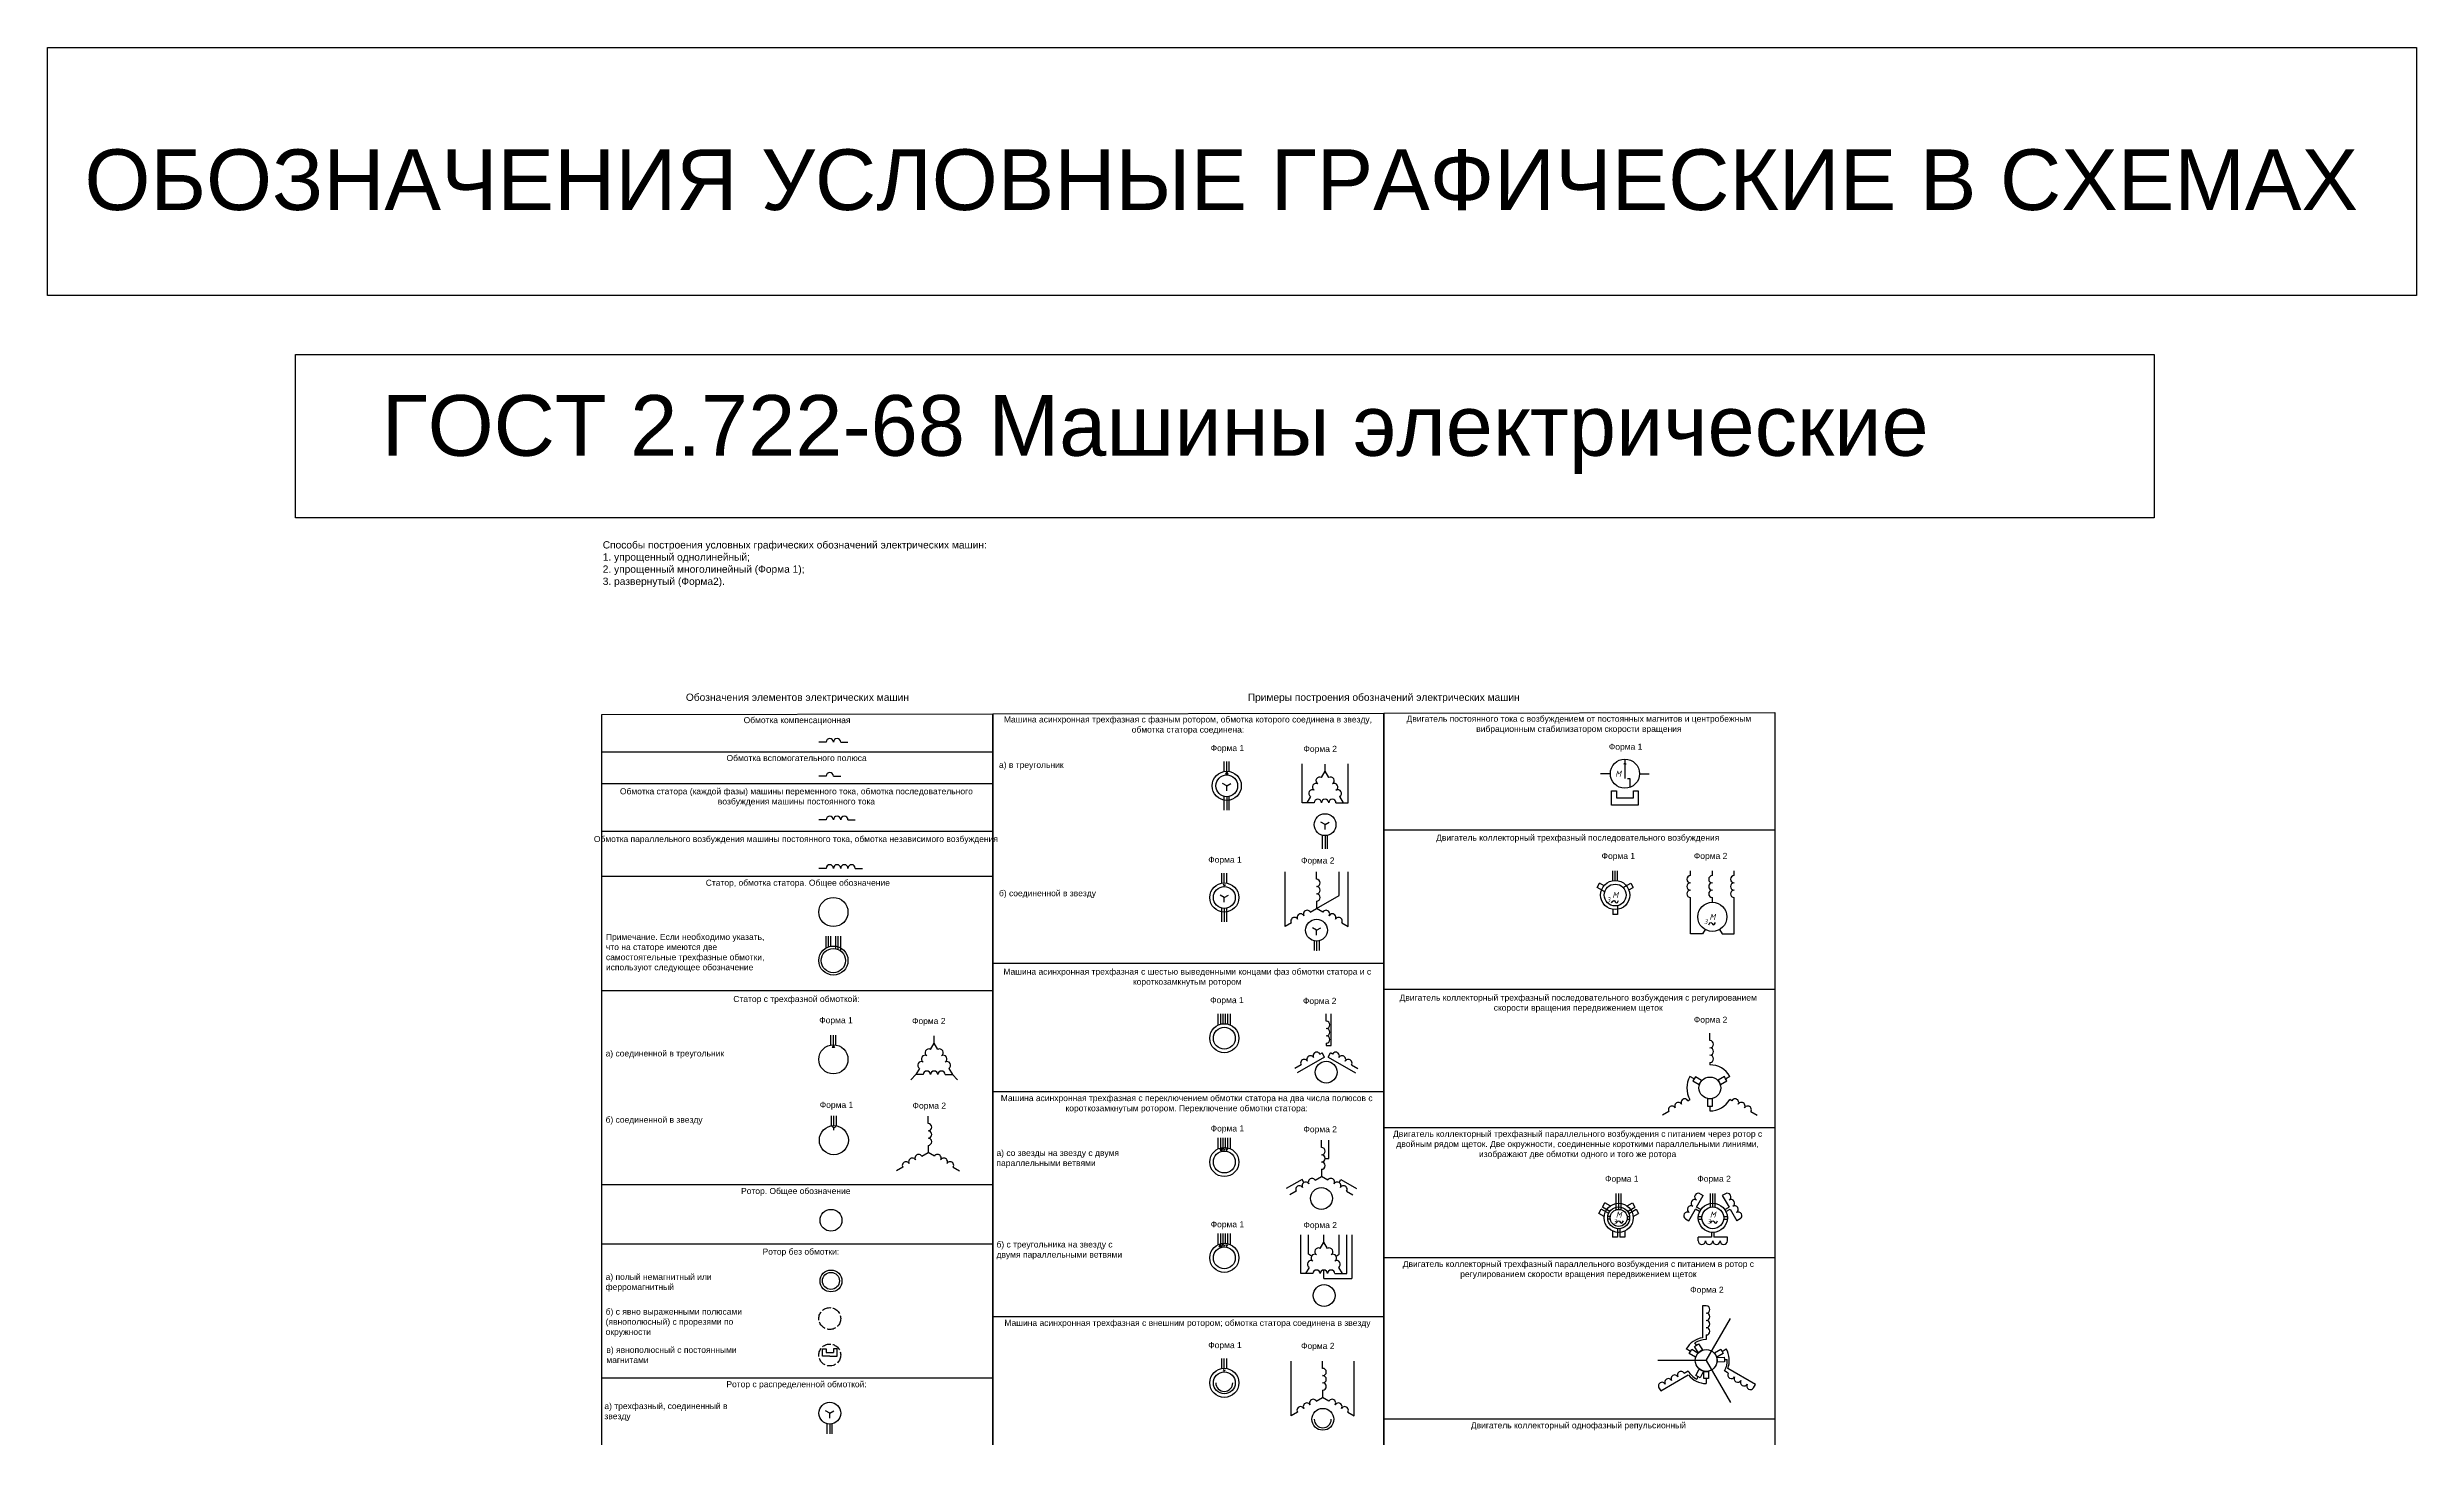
# Model space of a CAD drawing. Header units: millimetres. Extents: x 1912 to 3443, y 575 to 2353.
# Drawn here: x 1912 to 2888, y 1780 to 2353 of the extents above; entities that cross this region are included whole.
import ezdxf

# ---------------------------------------------------------------- set-up
doc = ezdxf.new("R2010")
doc.units = ezdxf.units.MM
doc.linetypes.add('ACAD_ISO02W100', pattern=[15, 12, -3])
doc.layers.add('Пунктир', color=7, linetype='ACAD_ISO02W100')
doc.styles.get("Standard").update_dxf_attribs({"font": 'arial.ttf'})

msp = doc.modelspace()

# ---------------------------------------------------------------- hatches: boundary and pattern name
at = {"true_color": 0x000000}
h = msp.add_hatch(color=18, dxfattribs=at)
h.dxf.hatch_style = 1
h.paths.add_polyline_path([(2562, 2058.25), (2562, 2057.75, 0.414214), (2562.25, 2058, 0.414214)])
h.paths.add_polyline_path([(2562, 2058.25, 0.414214), (2561.75, 2058, 0.414214), (2562, 2057.75)])
h = msp.add_hatch()
h.set_pattern_fill('ANGLE', color=256)
h.set_pattern_definition([(0, (-683.602, -0.808), (0, 6.985), [5.08, -1.905]), (90, (-683.602, -0.808), (-6.985, 4e-16), [5.08, -1.905])])
h.paths.add_polyline_path([(2411.65, 2011.74, -0.010761), (2411.78, 2011.51), (2412.04, 2011.51, 0.584546)])
h.paths.add_polyline_path([(2411.78, 2011.51, 0.010761), (2411.65, 2011.74, 0.262191), (2411.52, 2011.51, 0.267949), (2411.65, 2011.29)])
h.paths.add_polyline_path([(2411.78, 2011.51), (2411.65, 2011.29, 0.262191), (2411.91, 2011.29, 0.010761)])
h.paths.add_polyline_path([(2412.04, 2011.51), (2411.78, 2011.51, -0.010761), (2411.91, 2011.29, 0.273724)])
h = msp.add_hatch()
h.set_pattern_fill('ANGLE', color=256)
h.set_pattern_definition([(0, (-564.516, 65.4206), (0, 6.985), [5.08, -1.905]), (90, (-564.516, 65.4206), (-6.985, 4e-16), [5.08, -1.905])])
h.paths.add_polyline_path([(2412.64, 1989.21, 1), (2412.12, 1989.21, 1)])
h = msp.add_hatch(dxfattribs=at)
h.set_pattern_fill('ANGLE', color=18)
h.set_pattern_definition([(0, (20.78, -96.577), (0, 6.985), [5.08, -1.905]), (90, (20.78, -96.577), (-6.985, 4e-16), [5.08, -1.905])])
h.paths.add_polyline_path([(2037.22, 1963.74), (2035.1, 1961.62), (2035.8, 1960.91)])
h.paths.add_polyline_path([(2036.42, 1962.94), (2037.22, 1963.74), (2034.39, 1962.33), (2035.09, 1961.62)])
h = msp.add_hatch(dxfattribs=at)
h.set_pattern_fill('ANGLE', color=18)
h.set_pattern_definition([(0, (155, -257), (0, 6.985), [5.08, -1.905]), (90, (155, -257), (-6.985, 4e-16), [5.08, -1.905])])
h.paths.add_polyline_path([(2171.44, 1803.31), (2169.32, 1801.19), (2170.02, 1800.48)])
h.paths.add_polyline_path([(2170.64, 1802.52), (2171.44, 1803.31), (2168.61, 1801.9), (2169.31, 1801.2)])
h = msp.add_hatch(dxfattribs=at)
h.set_pattern_fill('ANGLE', color=18)
h.set_pattern_definition([(0, (154.978, -270.92), (0, 6.985), [5.08, -1.905]), (90, (154.978, -270.92), (-6.985, 4e-16), [5.08, -1.905])])
h.paths.add_polyline_path([(2171.42, 1789.39), (2169.3, 1787.27), (2170, 1786.56)])
h.paths.add_polyline_path([(2170.62, 1788.6), (2171.42, 1789.39), (2168.59, 1787.98), (2169.29, 1787.28)])

# ---------------------------------------------------------------- linework, layer by layer
for p, q in [((2140.69, 2063), (2301.69, 2063)), ((2233, 2067), (2230, 2067)), ((2239, 2067), (2242, 2067)), ((2397, 2054.92), (2397, 2059)), ((2398, 2055), (2398, 2059)), ((2399, 2054.92), (2399, 2059)), ((2562, 2060), (2562, 2052)), ((2140.69, 2050), (2301.69, 2050)), ((2233, 2053), (2230, 2053)), ((2236, 2053), (2239, 2053)), ((2398, 2049), (2396.27, 2050)), ((2398, 2054.71), (2397.5, 2053.84)), ((2398.5, 2053.84), (2397.5, 2053.84)), ((2398, 2054.71), (2398.5, 2053.84)), ((2398, 2049), (2399.73, 2050)), ((2429, 2042), (2429, 2058)), ((2437, 2052.39), (2438.5, 2054.99)), ((2438.5, 2054.99), (2438.5, 2057.99)), ((2440, 2052.39), (2438.5, 2054.99)), ((2448, 2042), (2448, 2058)), ((2556, 2054), (2552, 2054)), ((2563, 2052), (2564, 2052)), ((2564, 2052), (2564, 2048.34)), ((2568, 2054), (2572, 2054)), ((2397, 2039), (2397, 2044.62)), ((2398, 2047), (2398, 2049)), ((2398, 2044.5), (2398, 2039)), ((2399, 2039), (2399, 2044.62)), ((2431, 2042), (2429, 2042)), ((2432.5, 2044.6), (2431, 2042)), ((2434, 2042), (2431, 2042)), ((2443, 2042), (2446, 2042)), ((2444.5, 2044.6), (2446, 2042)), ((2446, 2042), (2448, 2042)), ((2556.5, 2041), (2556.5, 2047)), ((2556.5, 2047), (2558.5, 2047)), ((2567.5, 2041), (2556.5, 2041)), ((2558.5, 2047), (2558.5, 2044)), ((2558.5, 2044), (2565.5, 2044)), ((2565.5, 2044), (2565.5, 2047)), ((2565.5, 2047), (2567.5, 2047)), ((2567.5, 2047), (2567.5, 2041)), ((2140.69, 2030.3), (2301.69, 2030.3)), ((2233, 2035), (2230, 2035)), ((2242, 2035), (2245, 2035)), ((2438.5, 2033), (2436.77, 2034)), ((2438.5, 2033), (2440.23, 2034)), ((2438.5, 2031), (2438.5, 2033)), ((2462.69, 2030.85), (2623.69, 2030.85)), ((2437.5, 2023), (2437.5, 2028.62)), ((2438.5, 2028.5), (2438.5, 2023)), ((2439.5, 2023), (2439.5, 2028.62)), ((2140.69, 2011.72), (2301.69, 2011.72)), ((2233, 2015), (2230, 2015)), ((2245, 2015), (2248, 2015)), ((2396, 2008.92), (2396, 2013)), ((2397, 2009), (2397, 2013)), ((2398, 2008.92), (2398, 2013)), ((2422.01, 1991), (2422.01, 2013.51)), ((2435, 2010.5), (2435, 2013.5)), ((2444.29, 2003.87), (2444.29, 2013.51)), ((2447.99, 1991), (2447.99, 2013.51)), ((2557, 2009.92), (2557, 2014)), ((2558, 2010), (2558, 2014)), ((2559, 2009.92), (2559, 2014)), ((2589, 2012), (2589, 2014)), ((2598, 2012), (2598, 2014)), ((2607, 2012), (2607, 2014)), ((2397, 2003), (2395.27, 2004)), ((2397, 2008.14), (2396.57, 2008.39)), ((2397, 2008.14), (2397.43, 2008.39)), ((2397, 2007.64), (2397, 2008.14)), ((2397, 2008.14), (2397.5, 2008.14)), ((2397, 2003), (2398.73, 2004)), ((2397, 2001), (2397, 2003)), ((2435, 1998.5), (2444.29, 2003.87)), ((2435, 2001.5), (2435, 1998.5)), ((2550.57, 2007.13), (2551.57, 2008.87)), ((2553.7, 2005.33), (2550.57, 2007.13)), ((2553.38, 2007.82), (2551.57, 2008.87)), ((2561.3, 2007.06), (2564.43, 2008.87)), ((2563.62, 2006.09), (2565.43, 2007.13)), ((2564.43, 2008.87), (2565.43, 2007.13)), ((2589, 1988.07), (2589, 2003)), ((2598, 2001), (2598, 2003)), ((2607, 1988.07), (2607, 2003)), ((2396, 1993), (2396, 1998.62)), ((2397, 1998.5), (2397, 1993)), ((2398, 1993), (2398, 1998.62)), ((2424.61, 1992.5), (2422.01, 1991)), ((2432.4, 1997), (2435, 1998.5)), ((2437.6, 1997), (2435, 1998.5)), ((2445.39, 1992.5), (2447.99, 1991)), ((2557, 1998.08), (2557, 1996)), ((2559, 1996), (2557, 1996)), ((2559, 1999.61), (2559, 1996)), ((2233, 1982.2), (2233, 1987)), ((2234, 1982.66), (2234, 1987)), ((2235, 1982.92), (2235, 1987)), ((2237, 1981.9), (2237, 1987)), ((2238, 1981.58), (2238, 1987)), ((2239, 1981), (2239, 1987)), ((2435, 1989.5), (2433.27, 1990.5)), ((2434, 1985.09), (2434, 1981.09)), ((2435, 1989.5), (2436.73, 1990.5)), ((2435, 1987.5), (2435, 1989.5)), ((2435, 1984.99), (2435, 1980.99)), ((2436, 1985.12), (2436, 1981.12)), ((2594, 1988.07), (2589, 1988.07)), ((2595, 1989.8), (2594, 1988.07)), ((2601, 1989.8), (2602, 1988.07)), ((2602, 1988.07), (2607, 1988.07)), ((2301.69, 1976), (2462.69, 1976)), ((2140.69, 1964.72), (2301.69, 1964.72)), ((2462.69, 1965.28), (2623.69, 1965.28)), ((2394.5, 1950.45), (2394.5, 1955)), ((2395.5, 1950.81), (2395.5, 1955)), ((2396.5, 1951), (2396.5, 1955)), ((2397.5, 1950.98), (2397.5, 1955)), ((2398.5, 1950.81), (2398.5, 1955)), ((2399.5, 1950.45), (2399.5, 1955)), ((2439, 1952), (2439, 1955)), ((2441, 1942), (2441, 1955)), ((2235, 1942.22), (2235, 1946.3)), ((2236, 1942), (2235.5, 1941.13)), ((2236, 1942.3), (2236, 1946.3)), ((2236, 1942), (2236.5, 1941.13)), ((2237, 1942.22), (2237, 1946.3)), ((2276, 1940.39), (2277.5, 1942.99)), ((2277.5, 1942.99), (2277.5, 1945.99)), ((2279, 1940.39), (2277.5, 1942.99)), ((2439, 1943), (2439, 1942)), ((2439, 1942), (2441, 1942)), ((2597, 1944.03), (2597, 1947.03)), ((2236.5, 1941.13), (2235.5, 1941.13)), ((2271.5, 1932.6), (2270, 1930)), ((2283.5, 1932.6), (2285, 1930)), ((2428.61, 1934), (2426.01, 1932.5)), ((2438.27, 1937.27), (2427.01, 1930.77)), ((2436.4, 1938.5), (2437.27, 1939)), ((2438.27, 1937.27), (2437.27, 1939)), ((2439.73, 1937.27), (2440.73, 1939)), ((2439.73, 1937.27), (2450.99, 1930.77)), ((2441.6, 1938.5), (2440.73, 1939)), ((2449.39, 1934), (2451.99, 1932.5)), ((2597, 1935.03), (2597, 1934.03)), ((2270, 1930), (2267.88, 1927.88)), ((2273, 1930), (2270, 1930)), ((2282, 1930), (2285, 1930)), ((2285, 1930), (2287.12, 1927.88)), ((2301.69, 1923), (2462.69, 1923)), ((2590.5, 1928.28), (2588.77, 1929.28)), ((2590.5, 1928.28), (2590, 1927.42)), ((2590, 1927.42), (2592.6, 1925.92)), ((2591, 1929.15), (2590.5, 1928.28)), ((2593.6, 1927.65), (2591, 1929.15)), ((2592.6, 1925.92), (2593.1, 1926.78)), ((2593.1, 1926.78), (2593.6, 1927.65)), ((2602.98, 1929.17), (2600.38, 1927.67)), ((2600.38, 1927.67), (2600.88, 1926.81)), ((2600.88, 1926.81), (2601.38, 1925.94)), ((2601.38, 1925.94), (2603.98, 1927.44)), ((2603.48, 1928.31), (2602.98, 1929.17)), ((2603.48, 1928.31), (2605.21, 1929.31)), ((2603.98, 1927.44), (2603.48, 1928.31)), ((2235.21, 1908.92), (2235.21, 1913)), ((2236.21, 1909), (2236.21, 1913)), ((2237.21, 1908.92), (2237.21, 1913)), ((2274.98, 1909.87), (2274.98, 1912.87)), ((2580.11, 1914.78), (2577.51, 1913.28)), ((2587.91, 1919.28), (2588.77, 1919.78)), ((2597, 1920.03), (2596, 1920.03)), ((2596, 1920.03), (2596, 1917.03)), ((2596, 1917.03), (2597, 1917.03)), ((2598, 1920.03), (2597, 1920.03)), ((2597, 1917.03), (2598, 1917.03)), ((2597, 1917.03), (2597, 1915.03)), ((2598, 1917.03), (2598, 1920.03)), ((2606.09, 1919.28), (2605.23, 1919.78)), ((2613.89, 1914.78), (2616.49, 1913.28)), ((2236.21, 1908.14), (2235.35, 1908.64)), ((2236.21, 1908.14), (2237.08, 1908.64)), ((2236.21, 1907.14), (2236.21, 1908.14)), ((2394.5, 1899.45), (2394.5, 1904)), ((2395.5, 1899.81), (2395.5, 1904)), ((2396.5, 1900), (2396.5, 1904)), ((2397.5, 1899.98), (2397.5, 1904)), ((2398.5, 1899.81), (2398.5, 1904)), ((2399.5, 1899.45), (2399.5, 1904)), ((2437, 1900), (2437, 1903)), ((2440, 1895.5), (2440, 1903)), ((2462.69, 1908.28), (2623.69, 1908.28)), ((2272.38, 1896.37), (2274.98, 1897.87)), ((2274.98, 1900.87), (2274.98, 1897.87)), ((2277.58, 1896.37), (2274.98, 1897.87)), ((2395.5, 1899.12), (2395.07, 1899.37)), ((2395.5, 1899.12), (2395.93, 1899.37)), ((2395.5, 1898.62), (2395.5, 1899.12)), ((2396, 1898.44), (2396.38, 1899.89)), ((2397, 1899.12), (2396.57, 1899.37)), ((2397, 1899.12), (2397.43, 1899.37)), ((2397, 1898.62), (2397, 1899.12)), ((2398, 1899.12), (2397.57, 1899.37)), ((2398, 1899.12), (2398.43, 1899.37)), ((2398, 1898.62), (2398, 1899.12)), ((2438.5, 1895.5), (2440, 1895.5)), ((2140.69, 1884.72), (2301.69, 1884.72)), ((2264.59, 1891.87), (2261.99, 1890.37)), ((2285.37, 1891.87), (2287.97, 1890.37)), ((2429, 1886.85), (2422.51, 1883.1)), ((2429.75, 1885.55), (2429, 1886.85)), ((2434.4, 1886.5), (2437, 1888)), ((2437, 1891), (2437, 1888)), ((2439.6, 1886.5), (2437, 1888)), ((2444.25, 1885.55), (2445, 1886.85)), ((2445, 1886.85), (2451.49, 1883.1)), ((2426.61, 1882), (2424.01, 1880.5)), ((2447.39, 1882), (2449.99, 1880.5)), ((2551.25, 1872.83), (2552.25, 1874.57)), ((2555.31, 1872.8), (2552.25, 1874.57)), ((2552.75, 1875.43), (2553.75, 1877.17)), ((2555.81, 1873.67), (2552.75, 1875.43)), ((2555.95, 1875.89), (2553.75, 1877.17)), ((2558.43, 1874.35), (2558.43, 1881)), ((2559.43, 1874.5), (2559.43, 1881)), ((2560.43, 1874.35), (2560.43, 1881)), ((2562.9, 1875.89), (2565.11, 1877.17)), ((2563.05, 1873.67), (2566.11, 1875.43)), ((2563.55, 1872.8), (2566.61, 1874.57)), ((2565.11, 1877.17), (2566.11, 1875.43)), ((2566.61, 1874.57), (2567.61, 1872.83)), ((2588.25, 1869.81), (2591, 1874.57)), ((2592.75, 1873.56), (2591, 1874.57)), ((2591.5, 1875.44), (2594.25, 1880.2)), ((2593.25, 1874.43), (2591.5, 1875.44)), ((2592.95, 1880.95), (2594.25, 1880.2)), ((2597.18, 1875.39), (2597.18, 1881)), ((2598.18, 1875.5), (2598.18, 1881)), ((2599.18, 1875.39), (2599.18, 1881)), ((2603.41, 1880.95), (2602.11, 1880.2)), ((2602.11, 1880.2), (2604.86, 1875.44)), ((2603.11, 1874.43), (2604.86, 1875.44)), ((2603.61, 1873.56), (2605.36, 1874.57)), ((2605.36, 1874.57), (2608.11, 1869.81)), ((2394.5, 1859.95), (2394.5, 1864.5)), ((2395.5, 1860.31), (2395.5, 1864.5)), ((2396.5, 1860.5), (2396.5, 1864.5)), ((2397.5, 1860.48), (2397.5, 1864.5)), ((2398.5, 1860.31), (2398.5, 1864.5)), ((2399.5, 1859.95), (2399.5, 1864.5)), ((2428.5, 1848.01), (2428.5, 1864.01)), ((2431.66, 1856.01), (2431.66, 1864.01)), ((2438, 1861), (2438, 1864)), ((2444.35, 1856), (2444.35, 1864)), ((2447.5, 1848.01), (2447.5, 1864.01)), ((2449.5, 1864.01), (2449.5, 1846)), ((2553.45, 1871.56), (2551.25, 1872.83)), ((2555.96, 1871.5), (2554.96, 1871.5)), ((2555.96, 1870.5), (2554.96, 1870.5)), ((2556.93, 1865.54), (2556.93, 1863)), ((2558.93, 1866.52), (2558.93, 1863)), ((2559.93, 1866.52), (2559.93, 1863)), ((2561.93, 1865.54), (2561.93, 1863)), ((2562.89, 1871.5), (2563.9, 1871.5)), ((2562.89, 1870.5), (2563.9, 1870.5)), ((2565.4, 1871.56), (2567.61, 1872.83)), ((2586.95, 1870.56), (2588.25, 1869.81)), ((2592.2, 1871.5), (2593.71, 1871.5)), ((2592.2, 1870.5), (2593.71, 1870.5)), ((2597.68, 1865.02), (2597.68, 1863)), ((2598.68, 1865.02), (2598.68, 1863)), ((2602.65, 1871.5), (2604.16, 1871.5)), ((2602.65, 1870.5), (2604.16, 1870.5)), ((2609.41, 1870.56), (2608.11, 1869.81)), ((2140.69, 1860.3), (2301.69, 1860.3)), ((2395.3, 1859.99), (2394.8, 1859.12)), ((2395.8, 1859.12), (2394.8, 1859.12)), ((2395.3, 1859.99), (2395.8, 1859.12)), ((2396, 1858.94), (2396.38, 1860.39)), ((2397, 1859.62), (2396.57, 1859.87)), ((2397, 1859.62), (2397.43, 1859.87)), ((2397, 1859.12), (2397, 1859.62)), ((2398, 1859.62), (2397.57, 1859.87)), ((2398, 1859.62), (2398.43, 1859.87)), ((2398, 1859.12), (2398, 1859.62)), ((2432.95, 1855.25), (2431.66, 1856.01)), ((2436.5, 1858.4), (2438, 1861)), ((2439.5, 1858.4), (2438, 1861)), ((2443.05, 1855.25), (2444.35, 1856)), ((2462.69, 1854.67), (2623.69, 1854.67)), ((2558.93, 1863), (2556.93, 1863)), ((2561.93, 1863), (2559.93, 1863)), ((2597.68, 1863), (2592.18, 1863)), ((2592.18, 1861.5), (2592.18, 1863)), ((2604.18, 1863), (2598.68, 1863)), ((2604.18, 1861.5), (2604.18, 1863)), ((2430.5, 1848.01), (2428.5, 1848.01)), ((2432, 1850.61), (2430.5, 1848.01)), ((2433.5, 1848.01), (2430.5, 1848.01)), ((2438, 1846.01), (2438, 1849.51)), ((2438, 1846), (2449.5, 1846)), ((2442.5, 1848.01), (2445.5, 1848.01)), ((2444, 1850.61), (2445.5, 1848.01)), ((2445.5, 1848.01), (2447.5, 1848.01)), ((2595.49, 1834.75), (2593.99, 1834.75)), ((2593.99, 1834.75), (2593.99, 1821.63)), ((2301.69, 1830.39), (2462.69, 1830.39)), ((2595.49, 1812.25), (2605.49, 1829.57)), ((2231.5, 1814), (2231.5, 1817)), ((2231.5, 1817), (2233, 1817)), ((2233, 1817), (2233, 1815.5)), ((2233, 1815.5), (2236, 1815.5)), ((2237.5, 1817), (2236, 1817)), ((2236, 1817), (2236, 1815.5)), ((2237.5, 1814), (2237.5, 1817)), ((2588.99, 1816), (2587.26, 1817)), ((2588.49, 1815.13), (2588.99, 1816)), ((2591.09, 1813.63), (2588.49, 1815.13)), ((2588.99, 1816), (2589.49, 1816.86)), ((2589.49, 1816.86), (2592.09, 1815.36)), ((2590.59, 1818.01), (2591.43, 1818.55)), ((2592.22, 1815.49), (2590.59, 1818.01)), ((2591.43, 1818.55), (2590.82, 1819.5)), ((2591.43, 1818.55), (2592.27, 1819.1)), ((2592.09, 1815.36), (2591.59, 1814.5)), ((2593.06, 1816.04), (2592.22, 1815.49)), ((2592.27, 1819.1), (2593.9, 1816.58)), ((2593.9, 1816.58), (2593.06, 1816.04)), ((2595.49, 1822.75), (2595.49, 1820.87)), ((2598.88, 1815.36), (2601.48, 1816.86)), ((2599.38, 1814.5), (2598.88, 1815.36)), ((2602.48, 1815.13), (2599.88, 1813.63)), ((2601.48, 1816.86), (2601.98, 1816)), ((2601.98, 1816), (2603.71, 1817)), ((2601.98, 1816), (2602.48, 1815.13)), ((2234.5, 1814), (2231.5, 1814)), ((2234.5, 1814), (2237.5, 1814)), ((2396, 1808.92), (2396, 1813)), ((2397, 1808.14), (2396.57, 1808.39)), ((2397, 1809), (2397, 1813)), ((2397, 1808.14), (2397.43, 1808.39)), ((2397, 1807.64), (2397, 1808.14)), ((2398, 1808.92), (2398, 1813)), ((2424.51, 1789.49), (2424.51, 1812)), ((2437.5, 1808.99), (2437.5, 1811.99)), ((2450.49, 1789.49), (2450.49, 1812)), ((2595.49, 1812.25), (2575.49, 1812.25)), ((2576.75, 1799.7), (2588.11, 1806.26)), ((2586.39, 1807), (2588, 1807.92)), ((2591.59, 1814.5), (2591.09, 1813.63)), ((2591.19, 1806.02), (2592.55, 1808.69)), ((2592.08, 1805.57), (2591.19, 1806.02)), ((2592.08, 1805.57), (2591.56, 1804.55)), ((2592.97, 1805.11), (2592.08, 1805.57)), ((2592.55, 1808.69), (2593.44, 1808.24)), ((2594.33, 1807.78), (2592.97, 1805.11)), ((2593.44, 1808.24), (2594.33, 1807.78)), ((2594.46, 1807.75), (2595.46, 1807.75)), ((2594.46, 1804.75), (2594.46, 1807.75)), ((2595.46, 1807.75), (2596.46, 1807.75)), ((2595.49, 1812.25), (2605.49, 1794.93)), ((2596.46, 1807.75), (2596.46, 1804.75)), ((2599.88, 1813.63), (2599.38, 1814.5)), ((2599.93, 1813.48), (2602.92, 1813.63)), ((2599.98, 1812.48), (2599.93, 1813.48)), ((2600.03, 1811.48), (2599.98, 1812.48)), ((2603.03, 1811.64), (2600.03, 1811.48)), ((2602.92, 1813.63), (2602.98, 1812.63)), ((2604.58, 1807), (2602.97, 1807.92)), ((2602.98, 1812.63), (2604.12, 1812.69)), ((2602.98, 1812.63), (2603.03, 1811.64)), ((2615.72, 1802.3), (2604.36, 1808.86)), ((2140.69, 1805.11), (2301.69, 1805.11)), ((2434.9, 1795.49), (2437.5, 1796.99)), ((2437.5, 1799.99), (2437.5, 1796.99)), ((2440.1, 1795.49), (2437.5, 1796.99)), ((2576, 1801), (2576.75, 1799.7)), ((2595.46, 1804.75), (2594.46, 1804.75)), ((2596.46, 1804.75), (2595.46, 1804.75)), ((2595.46, 1804.75), (2595.46, 1802.75)), ((2614.97, 1801), (2615.72, 1802.3)), ((2234.5, 1790.5), (2232.77, 1791.5)), ((2233.5, 1782), (2233.5, 1786.11)), ((2234.5, 1790.5), (2236.23, 1791.5)), ((2234.5, 1788.5), (2234.5, 1790.5)), ((2234.5, 1786), (2234.5, 1782)), ((2235.5, 1782), (2235.5, 1786.11)), ((2427.11, 1790.99), (2424.51, 1789.49)), ((2447.89, 1790.99), (2450.49, 1789.49)), ((2462.69, 1788.16), (2623.69, 1788.16))]:
    msp.add_line(p, q)
for points in [[(1912.28, 2353.27), (2888.06, 2353.27), (2888.06, 2250.97), (1912.28, 2250.97)], [(2014.46, 2226.71), (2780.01, 2226.71), (2780.01, 2159.46), (2014.46, 2159.46)], [(2140.69, 2078.44), (2301.69, 2078.72), (2301.69, 1347.94), (2140.69, 1347.94)], [(2301.69, 2078.72), (2462.69, 2079), (2462.69, 575), (2301.69, 575)], [(2462.69, 2079), (2623.69, 2079.28), (2623.69, 574.93), (2462.69, 575)]]:
    msp.add_lwpolyline(points, close=True)
for centre, radius in [((2562, 2054), 6), ((2562, 2054), 6), ((2398, 2049), 6), ((2398, 2049), 4.5), ((2562, 2058), 0.25), ((2438.5, 2033), 4.5), ((2236, 1997), 6), ((2397, 2002.97), 6), ((2397, 2003), 4.5), ((2558, 2004), 6), ((2558, 2004), 4.5), ((2598, 1995), 6), ((2435, 1989.5), 4.5), ((2236, 1977), 6), ((2236, 1977), 5), ((2236, 1936.3), 6), ((2397, 1945), 6), ((2397, 1945), 4.5), ((2438.97, 1931), 4.5), ((2597, 1924.53), 4.5), ((2236.21, 1903), 6), ((2397, 1894), 6), ((2397, 1894), 4.5), ((2437, 1879), 4.5), ((2235, 1870), 4.5), ((2559.43, 1871), 6), ((2559.43, 1871), 4.5), ((2559.43, 1871), 3.5), ((2598.18, 1871), 6), ((2598.18, 1871), 4.5), ((2397, 1854.5), 6), ((2397, 1854.5), 4.5), ((2235, 1845), 4.5), ((2235, 1845), 3.5), ((2438.1, 1839), 4.5), ((2595.49, 1812.25), 4.5), ((2595.49, 1812.25), 4.5), ((2397, 1803), 6), ((2397, 1803), 4.5), ((2234.5, 1790.5), 4.5), ((2437.57, 1788), 4.5)]:
    msp.add_circle(centre, radius)
for centre, radius, start, end in [((2234.5, 2067), 1.5, 0, 180), ((2237.5, 2067), 1.5, 0, 180), ((2234.5, 2053), 1.5, 0, 180), ((2434.75, 2048.5), 1.5, 60, 240), ((2436.25, 2051.09), 1.5, 60, 240), ((2440.75, 2051.09), 1.5, 299.9999, 119.9999), ((2442.25, 2048.5), 1.5, 299.9999, 119.9999), ((2433.25, 2045.9), 1.5, 60, 240), ((2435.5, 2042), 1.5, 0, 180), ((2438.5, 2042), 1.5, 0, 180), ((2441.5, 2042), 1.5, 0, 180), ((2443.75, 2045.9), 1.5, 299.9999, 119.9999), ((2234.5, 2035), 1.5, 0, 180), ((2237.5, 2035), 1.5, 0, 180), ((2240.5, 2035), 1.5, 0, 180), ((2234.5, 2015), 1.5, 0, 180), ((2237.5, 2015), 1.5, 0, 180), ((2240.5, 2015), 1.5, 0, 180), ((2243.5, 2015), 1.5, 0, 180), ((2435, 2009), 1.5, 270, 90), ((2589, 2010.5), 1.5, 90, 270), ((2598, 2010.5), 1.5, 90, 270), ((2607, 2010.5), 1.5, 90, 270), ((2435, 2006), 1.5, 270, 90), ((2435, 2003), 1.5, 270, 90), ((2589, 2007.5), 1.5, 90, 270), ((2589, 2004.5), 1.5, 90, 270), ((2598, 2007.5), 1.5, 90, 270), ((2598, 2004.5), 1.5, 90, 270), ((2607, 2007.5), 1.5, 90, 270), ((2607, 2004.5), 1.5, 90, 270), ((2425.91, 1993.25), 1.5, 30, 210), ((2428.5, 1994.75), 1.5, 30, 210), ((2431.1, 1996.25), 1.5, 30, 210), ((2438.9, 1996.25), 1.5, 330, 150), ((2441.5, 1994.75), 1.5, 330, 150), ((2444.09, 1993.25), 1.5, 330, 150), ((2439, 1950.5), 1.5, 270, 90), ((2439, 1947.5), 1.5, 270, 90), ((2439, 1944.5), 1.5, 270, 90), ((2597, 1942.53), 1.5, 270, 90), ((2272.25, 1933.9), 1.5, 60, 240), ((2273.75, 1936.5), 1.5, 60, 240), ((2275.25, 1939.09), 1.5, 60, 240), ((2279.75, 1939.09), 1.5, 299.9999, 119.9999), ((2281.25, 1936.5), 1.5, 299.9999, 119.9999), ((2282.75, 1933.9), 1.5, 299.9999, 119.9999), ((2429.91, 1934.75), 1.5, 30, 210), ((2432.5, 1936.25), 1.5, 30, 210), ((2435.1, 1937.75), 1.5, 30, 210), ((2442.9, 1937.75), 1.5, 330, 150), ((2445.5, 1936.25), 1.5, 330, 150), ((2448.09, 1934.75), 1.5, 330, 150), ((2597, 1939.53), 1.5, 270, 90), ((2597, 1936.53), 1.5, 270, 90), ((2597, 1924.53), 9.5, 30.1668, 90), ((2274.5, 1930), 1.5, 0, 180), ((2277.5, 1930), 1.5, 0, 180), ((2280.5, 1930), 1.5, 0, 180), ((2597, 1924.53), 9.5, 150, 210), ((2581.41, 1915.53), 1.5, 30, 210), ((2584.01, 1917.03), 1.5, 30, 210), ((2586.61, 1918.53), 1.5, 30, 210), ((2597, 1924.53), 9.5, 270, 330), ((2607.39, 1918.53), 1.5, 330, 150), ((2609.99, 1917.03), 1.5, 330, 150), ((2612.59, 1915.53), 1.5, 330, 150), ((2274.98, 1908.37), 1.5, 270, 90), ((2274.98, 1905.37), 1.5, 270, 90), ((2274.98, 1902.37), 1.5, 270, 90), ((2265.89, 1892.62), 1.5, 30, 210), ((2268.49, 1894.12), 1.5, 30, 210), ((2271.08, 1895.62), 1.5, 30, 210), ((2278.88, 1895.62), 1.5, 330, 150), ((2281.48, 1894.12), 1.5, 330, 150), ((2284.07, 1892.62), 1.5, 330, 150), ((2437, 1898.5), 1.5, 270, 90), ((2437, 1895.5), 1.5, 270, 90), ((2437, 1892.5), 1.5, 270, 90), ((2427.91, 1882.75), 1.5, 30, 210), ((2430.5, 1884.25), 1.5, 30, 210), ((2433.1, 1885.75), 1.5, 30, 210), ((2440.9, 1885.75), 1.5, 330, 150), ((2443.5, 1884.25), 1.5, 330, 150), ((2446.09, 1882.75), 1.5, 330, 150), ((2589.2, 1874.46), 1.5, 60, 240), ((2590.7, 1877.05), 1.5, 60, 240), ((2592.2, 1879.65), 1.5, 60, 240), ((2604.16, 1879.65), 1.5, 300, 120), ((2605.66, 1877.05), 1.5, 300, 120), ((2607.16, 1874.46), 1.5, 300, 120), ((2587.7, 1871.86), 1.5, 60, 240), ((2608.66, 1871.86), 1.5, 300, 120), ((2434.25, 1854.5), 1.5, 60, 240), ((2435.75, 1857.1), 1.5, 60, 240), ((2440.25, 1857.1), 1.5, 299.9999, 119.9999), ((2441.75, 1854.5), 1.5, 299.9999, 119.9999), ((2593.68, 1861.5), 1.5, 180, 0), ((2596.68, 1861.5), 1.5, 180, 0), ((2599.68, 1861.5), 1.5, 180, 0), ((2602.68, 1861.5), 1.5, 180, 0), ((2432.75, 1851.91), 1.5, 60, 240), ((2435, 1848.01), 1.5, 0, 180), ((2438, 1848.01), 1.5, 0, 180), ((2441, 1848.01), 1.5, 0, 180), ((2443.25, 1851.91), 1.5, 299.9999, 119.9999), ((2595.49, 1833.25), 1.5, 270, 90), ((2595.49, 1830.25), 1.5, 270, 90), ((2595.49, 1827.25), 1.5, 270, 90), ((2595.49, 1824.25), 1.5, 270, 90), ((2595.49, 1812.25), 9.5, 99.08472, 150), ((2595.49, 1812.25), 8.62, 90, 122.77741), ((2595.49, 1812.25), 9.5, 339.08471, 30), ((2437.5, 1807.49), 1.5, 270, 90), ((2437.5, 1804.49), 1.5, 270, 90), ((2582.5, 1804.75), 1.5, 30, 210), ((2585.09, 1806.25), 1.5, 30, 210), ((2595.49, 1812.25), 8.65, 210, 242.96383), ((2595.49, 1812.25), 9.5, 219.08476, 269.8332), ((2595.49, 1812.25), 8.65, 330, 2.96383), ((2605.88, 1806.25), 1.5, 150, 330), ((2608.48, 1804.75), 1.5, 150, 330), ((2397, 1803), 3.5, 180, 0), ((2433.6, 1794.74), 1.5, 30, 210), ((2437.5, 1801.49), 1.5, 270, 90), ((2441.4, 1794.74), 1.5, 330, 150), ((2577.3, 1801.75), 1.5, 30, 210), ((2579.9, 1803.25), 1.5, 30, 210), ((2611.07, 1803.25), 1.5, 150, 330), ((2613.67, 1801.75), 1.5, 150, 330), ((2428.41, 1791.74), 1.5, 30, 210), ((2431, 1793.24), 1.5, 30, 210), ((2437.57, 1788), 3.5, 180, 0), ((2444, 1793.24), 1.5, 330, 150), ((2446.59, 1791.74), 1.5, 330, 150)]:
    msp.add_arc(centre, radius, start, end)
for points in [[(2556.5, 2000.77), (2558, 2003.69), (2558, 1998.74), (2559.35, 2001.72)], [(2596.5, 1991.77), (2598, 1994.69), (2598, 1989.74), (2599.35, 1992.72)], [(2558.5, 1868.83), (2560, 1871.75), (2560, 1866.81), (2561.35, 1869.78)], [(2597.25, 1868.83), (2598.75, 1871.76), (2598.75, 1866.81), (2600.1, 1869.79)]]:
    msp.add_open_spline(points, degree=3)
at = {"layer": 'Пунктир', "ltscale": 0.3}
for centre in [(2234.5, 1829.5), (2234.5, 1814.5)]:
    msp.add_circle(centre, 4.5, dxfattribs=at)

# ---------------------------------------------------------------- texts
at = {"attachment_point": 1}
for s, width, gutter_width, heights, insert, char_height in [('ОБОЗНАЧЕНИЯ УСЛОВНЫЕ ГРАФИЧЕСКИЕ В СХЕМАХ', 1137.9666, 125, [-25.87], (1927.55, 2311.25), 25), ('ГОСТ 2.722-68 Машины электрические', 6862.284, 125, [-32.38], (2050, 2209.98), 25), ('\\pxqj;Способы построения условных графических обозначений электрических машин:\\P1. упрощенный однолинейный;\\P2. упрощенный многолинейный (Форма 1);\\P3. развернутый (Форма2).', 160.0234, 12.5, [-19.07], (2141, 2149.79), 3), ('\\pxqc;Обозначения элементов электрических машин', 160.0234, 12.5, [-3.9], (2141.16, 2087), 3), ('\\pxqc;Примеры построения обозначений электрических машин', 322.6667, 12.5, [-3.9], (2301.33, 2087), 3), ('а) в треугольник', 56.3975, 12.5, [-3.28], (2304.2, 2058.88), 2.5), ('Форма 1', 15.835, 12.5, [-3.21], (2391.38, 2065.81), 2.5), ('Форма 2', 15.835, 12.5, [-3.21], (2429.59, 2065.49), 2.5), ('Форма 1', 15.835, 12.5, [-3.21], (2555.38, 2066.37), 2.5), ('Форма 1', 15.835, 12.5, [-3.21], (2552.38, 2021.37), 2.5), ('Форма 2', 15.835, 12.5, [-3.21], (2590.38, 2021.37), 2.5), ('Форма 1', 15.835, 12.5, [-3.21], (2390.38, 2019.81), 2.5), ('Форма 2', 15.835, 12.5, [-3.21], (2428.59, 2019.49), 2.5), ('б) соединенной в звезду', 56.3975, 12.5, [-3.29], (2304.2, 2006), 2.5), ('Примечание. Если необходимо указать, что на статоре имеются две самостоятельные трехфазные обмотки, используют следующее обозначение', 65.731, 12.5, [-15.91], (2142.31, 1988), 2.5), ('Форма 1', 15.835, 12.5, [-3.21], (2391.17, 1961.96), 2.5), ('Форма 2', 15.835, 12.5, [-3.21], (2429.38, 1961.65), 2.5), ('Форма 1', 15.835, 12.5, [-3.21], (2230.17, 1953.69), 2.5), ('Форма 2', 15.835, 12.5, [-3.21], (2268.38, 1953.37), 2.5), ('Форма 2', 15.835, 12.5, [-3.21], (2590.38, 1953.92), 2.5), ('а) соединенной в треугольник', 56.3975, 12.5, [-3.28], (2142.17, 1940), 2.5), ('б) соединенной в звезду', 56.3975, 12.5, [-3.29], (2142.17, 1912.69), 2.5), ('Форма 1', 15.835, 12.5, [-3.21], (2230.38, 1918.81), 2.5), ('Форма 2', 15.835, 12.5, [-3.21], (2268.59, 1918.49), 2.5), ('Форма 1', 15.835, 12.5, [-3.21], (2391.38, 1909.09), 2.5), ('Форма 2', 15.835, 12.5, [-3.21], (2429.59, 1908.77), 2.5), ('а) со звезды на звезду с двумя параллельными ветвями', 56.3975, 12.5, [-7.4], (2303.17, 1899), 2.5), ('Форма 1', 15.835, 12.5, [-3.21], (2553.81, 1888.37), 2.5), ('Форма 2', 15.835, 12.5, [-3.21], (2591.81, 1888.37), 2.5), ('Форма 1', 15.835, 12.5, [-3.21], (2391.38, 1869.59), 2.5), ('Форма 2', 15.835, 12.5, [-3.21], (2429.59, 1869.27), 2.5), ('б) с треугольника на звезду с двумя параллельными ветвями', 56.3975, 12.5, [-7.46], (2303.17, 1861.29), 2.5), ('а) полый немагнитный или ферромагнитный', 56.3975, 12.5, [-7.4], (2142.2, 1847.94), 2.5), ('Форма 2', 15.835, 12.5, [-3.21], (2588.86, 1842.64), 2.5), ('б) с явно выраженными полюсами (явнополюсный) с прорезями по окружности', 56.3975, 12.5, [-11.67], (2142.2, 1833.62), 2.5), ('в) явнополюсный с постоянными магнитами', 56.3975, 12.5, [-6.75], (2142.49, 1817.84), 2.5), ('Форма 1', 15.835, 12.5, [-3.21], (2390.38, 1819.81), 2.5), ('Форма 2', 15.835, 12.5, [-3.21], (2428.59, 1819.49), 2.5), ('а) трехфазный, соединенный в звезду', 56.3975, 12.5, [-7.44], (2141.69, 1794.7), 2.5)]:
    msp.add_mtext_dynamic_manual_height_columns(s, width=width, gutter_width=gutter_width, heights=heights, dxfattribs=dict(at, insert=insert, char_height=char_height))
at = {"color": 242, "true_color": 0xcd2027, "char_height": 2.5, "attachment_point": 1}
for s, width, heights, insert in [('\\pxqc;Обмотка компенсационная', 160, [-3.07], (2141.03, 2077.33)), ('\\pxqc;Машина асинхронная трехфазная с фазным ротором, обмотка которого соединена в звезду, обмотка статора соединена:', 160, [-7.48], (2302.03, 2077.61)), ('\\pxqc;Двигатель постоянного тока с возбуждением от постоянных магнитов и центробежным вибрационным стабилизатором скорости вращения', 160, [-7.48], (2463.03, 2077.89)), ('\\pxqc;Обмотка вспомогательного полюса', 160, [-2.6], (2140.85, 2061.7)), ('\\pxqc;Обмотка статора (каждой фазы) машины переменного тока, обмотка последовательного возбуждения машины постоянного тока', 160, [-7.52], (2140.76, 2048)), ('\\pxqc;{\\C1;Обмотка параллельного возбуждения машины постоянного тока, обмотка независимого возбуждения}', 160, [-7.52], (2140.55, 2028.34)), ('\\pxqc;{\\C1;Двигатель коллекторный трехфазный последовательного возбуждения}', 160, [-3.29], (2462.55, 2028.89)), ('\\pxqc;Статор, обмотка статора. Общее обозначение', 160, [-3.25], (2141.36, 2010.32)), ('\\pxqc;Машина асинхронная трехфазная с шестью выведенными концами фаз обмотки статора и с короткозамкнутым ротором', 160, [-7.46], (2301.76, 1973.71)), ('\\pxqc;Статор с трехфазной обмоткой:', 160, [-3.25], (2140.76, 1962.43)), ('\\pxqc;Двигатель коллекторный трехфазный последовательного возбуждения с регулированием скорости вращения передвижением щеток', 160, [-7.42], (2462.76, 1962.99)), ('\\pxqc;Машина асинхронная трехфазная с переключением обмотки статора на два числа полюсов с короткозамкнутым ротором. Переключение обмотки статора:', 160, [-7.52], (2301.51, 1921.59)), ('\\pxqc;Двигатель коллекторный трехфазный параллельного возбуждения с питанием через ротор с двойным рядом щеток. Две окружности, соединенные короткими параллельными линиями, изображают две обмотки одного и того же ротора', 160, [-11.65], (2462.51, 1906.87)), ('\\pxqc;Ротор. Общее обозначение', 160, [-3.25], (2140.51, 1883.32)), ('\\pxqc;Ротор без обмотки:', 158.1323, [-3.25], (2143.55, 1858.34)), ('\\pxqc;Двигатель коллекторный трехфазный параллельного возбуждения с питанием в ротор с регулированием скорости вращения передвижением щеток', 160, [-7.46], (2462.83, 1853.26)), ('\\pxqc;Машина асинхронная трехфазная с внешним ротором; обмотка статора соединена в звезду', 160, [-3.29], (2301.83, 1828.98)), ('\\pxqc;Ротор с распределенной обмоткой:', 160, [-3.25], (2140.83, 1803.71)), ('\\pxqc;{\\C1;Двигатель коллекторный однофазный репульсионный}', 160, [-3.23], (2462.83, 1786.76))]:
    msp.add_mtext_dynamic_manual_height_columns(s, width=width, gutter_width=12.5, heights=heights, dxfattribs=dict(at, insert=insert))
at = {"attachment_point": 1}
for s, insert, char_height, width in [('{\\fGOST type A|b0|i1|c0|p2;M}', (2558, 2055.23), 2.5, 2.428), ('{\\fGOST type A|b0|i1|c204|p2;3}', (2554.56, 2003), 2, 1.4362), ('{\\fGOST type A|b0|i1|c0|p2;M}', (2556.8, 2005.23), 2.5, 2.428), ('{\\fGOST type A|b0|i1|c204|p2;3}', (2594.56, 1994), 2, 1.4362), ('{\\fGOST type A|b0|i1|c0|p2;M}', (2596.8, 1996.23), 2.5, 2.428), ('{\\fGOST type A|b0|i1|c0|p2;M}', (2558.23, 1873.54), 2.5, 2.428), ('{\\fGOST type A|b0|i1|c0|p2;M}', (2596.98, 1873.55), 2.5, 2.428), ('{\\fGOST type A|b0|i1|c204|p2;3}', (2557.09, 1870.44), 2, 1.4362), ('{\\fGOST type A|b0|i1|c204|p2;3}', (2595.84, 1870.44), 2, 1.4362)]:
    msp.add_mtext(s, dxfattribs=dict(at, insert=insert, char_height=char_height, width=width))

doc.saveas('drawing.dxf')
